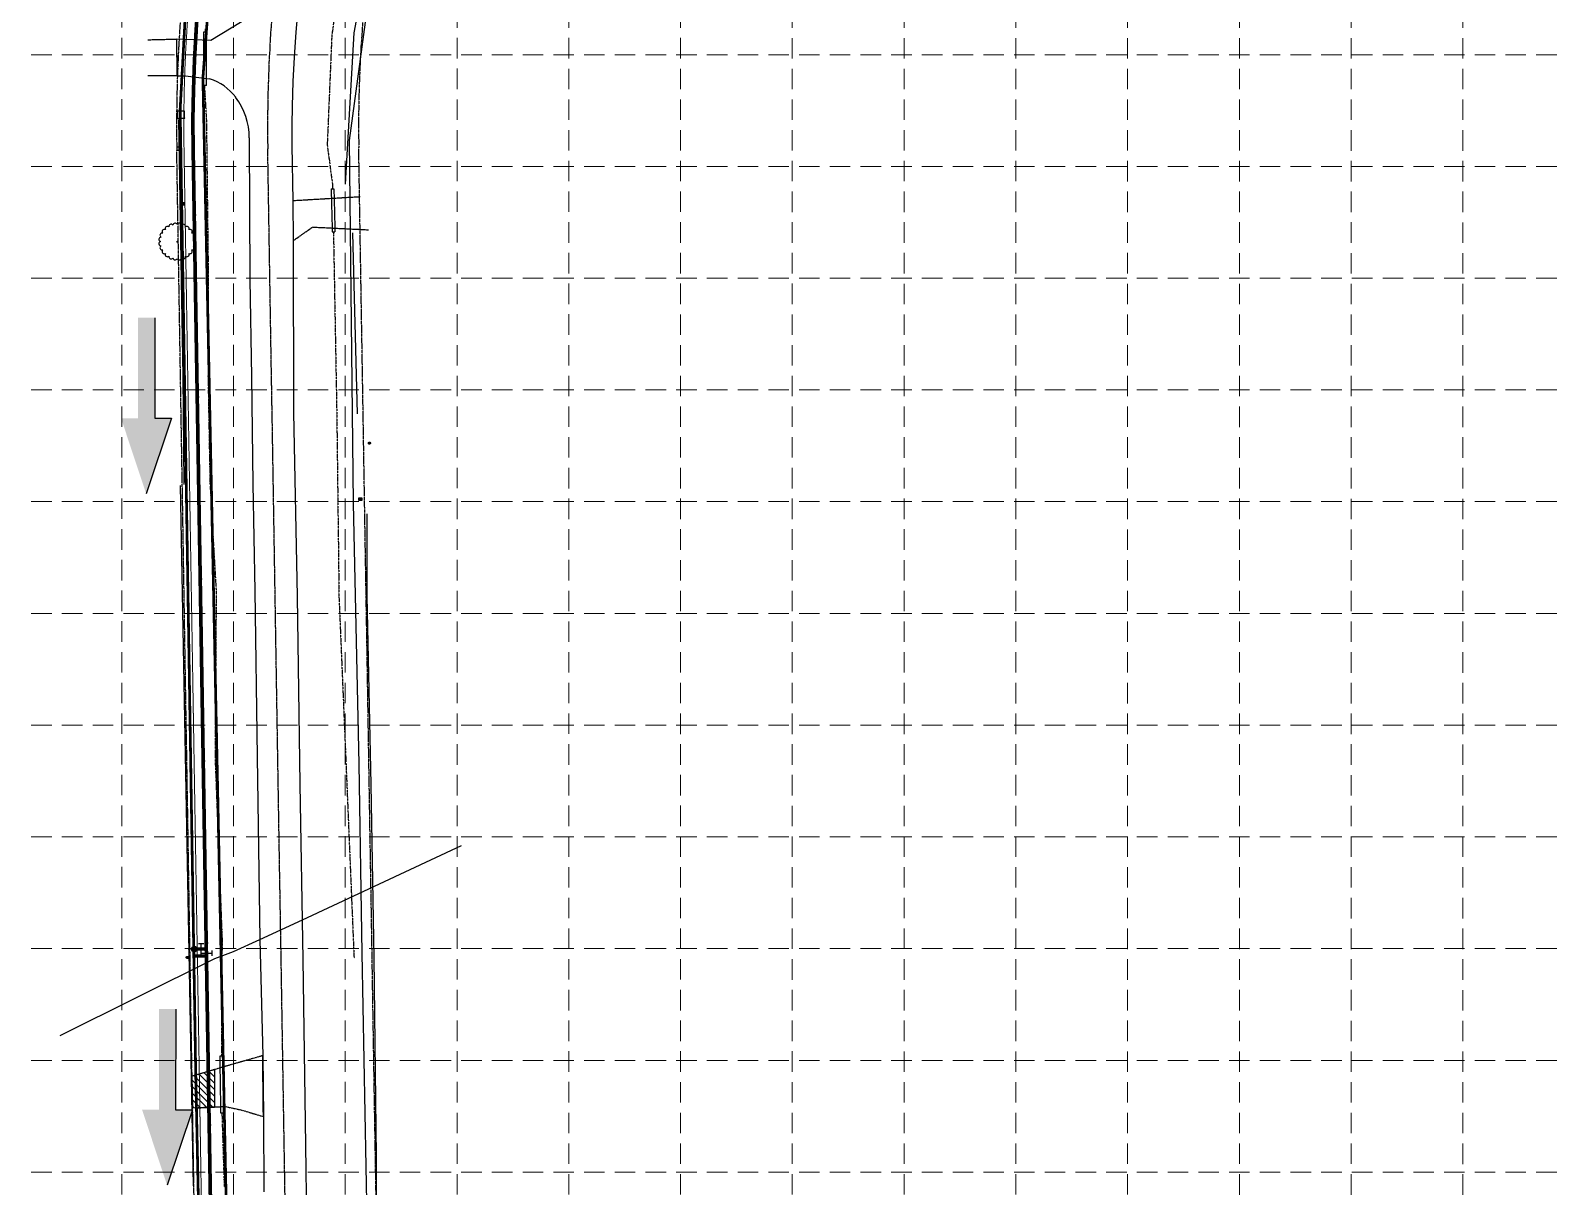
# Model space of a CAD drawing. Header units: inches. Extents: x 2605374 to 2607836, y 7034643 to 7038579.
# Drawn here: x 2606248 to 2607085, y 7037033 to 7037669 of the extents above; entities that cross this region are included whole.
import ezdxf

# ---------------------------------------------------------------- set-up
doc = ezdxf.new("R2010")
doc.units = ezdxf.units.IN
doc.header["$MEASUREMENT"] = 0
for name, pattern in [('CENTER', [2.7, 2.5, -0.05, 0.1, -0.05]), ('DASHED', [0.8, 0.75, -0.05]), ('HIDDEN', [0.375, 0.25, -0.125]), ('PHANTOM', [2.1, 1.75, -0.05, 0.1, -0.05, 0.1, -0.05]), ('SCREEK', [1.04, 0.9, -0.035, 0, -0.035, 0, -0.035, 0, -0.035])]:
    doc.linetypes.add(name, pattern=pattern)
for name, color, linetype in [('ARROWS', 252, 'Continuous'), ('CL', 7, 'CENTER'), ('DITCH', 7, 'SCREEK'), ('EASPH-PVMT', 7, 'Continuous'), ('EG-PVMT', 250, 'HIDDEN'), ('EGAS', 50, 'DASHED'), ('EPVMT', 8, 'DASHED'), ('ETEL', 33, 'DASHED'), ('EWAT', 150, 'DASHED'), ('EXSTSEW', 5, 'DASHED'), ('FENCE-CL', 252, 'CLF'), ('FENCEBW', 7, 'BWF'), ('FENCEW', 252, 'WF'), ('FTB', 202, 'DASHED'), ('GRID', 254, 'HIDDEN'), ('HATCH', 250, 'Continuous'), ('LIMITS OF DISTURBANCE', 1, 'HIDDEN'), ('PWAT', 4, 'Continuous'), ('ROW', 252, 'PHANTOM'), ('SILT FENCE', 200, 'Continuous'), ('TREE', 250, 'Continuous'), ('TREET', 250, 'Continuous')]:
    doc.layers.add(name, color=color, linetype=linetype)
doc.styles.add('UTIL', font='romans.shx', dxfattribs={"width": 0.9})
doc.linetypes.add('ASPH-E', pattern='A,0.45,-0.05,0.9,[138,ltypeshp.shx,S=0.013,R=0,X=0,Y=0],0.45', length=1.85)
doc.linetypes.add('ASPH-E2', pattern='A,0.45,-0.05,0.9,[138,ltypeshp.shx,S=-0.013,R=0,X=0,Y=0],0.45', length=1.85)
doc.linetypes.add('BWF', pattern='A,0.9,-0.05,[135,ltypeshp.shx,S=0.03,R=0,X=0,Y=0],-0.05', length=1)
doc.linetypes.add('CLF', pattern='A,0.87,-0.04,[133,ltypeshp.shx,S=0.025,R=0,X=0,Y=0],-0.09', length=1)
doc.linetypes.add('FENCELINE2', pattern='A,0.25,[132,ltypeshp.shx,S=0.1,R=0,X=0,Y=0],-0.2,1', length=1.45)
doc.linetypes.add('FIBER OPTIC', pattern='A,3,-0.14,["FIBER",UTIL,S=0.08,R=0,X=-0.1,Y=-0.04],-0.24,3,-0.14,["OPTIC",UTIL,S=0.08,R=0,X=-0.1,Y=-0.05],-0.24', length=6.76)
doc.linetypes.add('GAS', pattern='A,0.8,-0.05,0.8,-0.05,0.8,-0.12,["GAS",UTIL,S=0.08,R=0,X=-0.1,Y=-0.04],-0.15', length=2.77)
doc.linetypes.add('SLOPE2', pattern='A,0.65,-0.05,0.65,[139,ltypeshp.shx,S=-0.025,R=0,X=0,Y=0],0.025', length=1.375)
doc.linetypes.add('WF', pattern='A,0.85,-0.04,[136,ltypeshp.shx,S=0.038,R=0,X=0,Y=0],-0.11', length=1)

# ---------------------------------------------------------------- blocks, each defined once
blk = doc.blocks.new('treet')
at = {"layer": 'TREET', "const_width": 0.5}
blk.add_lwpolyline([(-0.25, 0, 1), (0.25, 0, 1)], format="xyb", close=True, dxfattribs=at)
blk = doc.blocks.new('A$C33723172')
at = {"layer": 'ARROWS', "color": 7}
for p, q in [((11.14, 24.49), (5.46, 10.23)), ((5.46, 10.23), (7.83, 9.28)), ((7.83, 9.28), (0, 0))]:
    blk.add_line(p, q, dxfattribs=at)
for points in [[(11.14, 24.49), (8.77, 25.44), (5.46, 10.23), (3.08, 11.17)], [(0.7, 12.12), (7.83, 9.28), (0, 0), (7.83, 9.28)]]:
    blk.add_solid(points, dxfattribs=at)

msp = doc.modelspace()

# ---------------------------------------------------------------- hatches: boundary and pattern name
at = {"layer": 'HATCH'}
h = msp.add_hatch(dxfattribs=at)
h.set_pattern_fill('LINE', color=256, scale=20, angle=45, style=0)
h.set_pattern_definition([(135, (2606341.824, 7037009.0295), (-1.76777, -1.76777), [])])
h.paths.add_polyline_path([(2606349.25, 7037097.64), (2606349.09, 7037077.09), (2606337.29, 7037076.46), (2606336.9, 7037094.17)])
h.paths.add_polyline_path([(2606350.99, 7037022.14), (2606351.11, 7037008.88), (2606338.24, 7037009.55), (2606338.05, 7037021.09)])

# ---------------------------------------------------------------- linework, layer by layer
at = {"color": 4}
for p, q in [((2606339.94, 7037666.93), (2606337.94, 7037667.05)), ((2606339.04, 7037567.05), (2606337.04, 7037567.01)), ((2606340.69, 7037467.06), (2606338.69, 7037467.03)), ((2606342.34, 7037367.07), (2606340.34, 7037367.04)), ((2606343.99, 7037267.09), (2606341.99, 7037267.05)), ((2606336.69, 7037163.74, 554.53), (2606334.69, 7037163.71, 554.53)), ((2606338.17, 7037165.27, 554.53), (2606338.14, 7037167.27, 554.53)), ((2606340.3, 7037166.8, 554.53), (2606343.3, 7037166.85, 554.53)), ((2606341.9, 7037160.83, 554.53), (2606341.8, 7037166.83, 554.53)), ((2606343.18, 7037164.6, 554.53), (2606343.21, 7037163.1, 554.53)), ((2606345.64, 7037167.1), (2606343.64, 7037167.07)), ((2606343.92, 7037165.36, 554.53), (2606345.42, 7037165.39, 554.53)), ((2606347.71, 7037163.07, 554.53), (2606347.76, 7037160.07, 554.53)), ((2606338.22, 7037162.27, 554.53), (2606338.25, 7037160.27, 554.53)), ((2606341.73, 7037161.47, 554.53), (2606347.73, 7037161.57, 554.53)), ((2606343.97, 7037162.36, 554.53), (2606345.47, 7037162.39, 554.53)), ((2606347.29, 7037067.11), (2606345.29, 7037067.08))]:
    msp.add_line(p, q, dxfattribs=at)
at = {"color": 4, "const_width": 1.5, "elevation": 554.53}
msp.add_lwpolyline([(2606338.94, 7037163.78, 1), (2606337.44, 7037163.76, 1)], format="xyb", close=True, dxfattribs=at)
at = {"color": 4}
msp.add_circle((2606338.19, 7037163.77, 554.53), 1.5, dxfattribs=at)
at = {"layer": 'CL'}
msp.add_line((2606405.46, 7035967.55, 554.53), (2606378.44, 7037603.53, 554.53), dxfattribs=at)
msp.add_arc((2607142.28, 7037616.15, 554.53), 763.94, 107.74616, 180.94616, dxfattribs=at)
at = {"layer": 'DITCH'}
for p, q in [((2606422.16, 7037731.3), (2606413.61, 7037665.61)), ((2606344.21, 7037667.83), (2606344.23, 7037669.51)), ((2606413.61, 7037665.61), (2606411.11, 7037605.75)), ((2606343.83, 7037637.56), (2606343.84, 7037638.47)), ((2606344.91, 7037619.15), (2606343.83, 7037637.56)), ((2606345.94, 7037531.85), (2606344.91, 7037619.15)), ((2606411.11, 7037605.75), (2606414.08, 7037583.32)), ((2606414.08, 7037583.32), (2606414.01, 7037581.56)), ((2606414.62, 7037557.97), (2606414.55, 7037556.48)), ((2606414.55, 7037556.48), (2606416.35, 7037458.42)), ((2606345.79, 7037478.46), (2606345.94, 7037531.85)), ((2606346.89, 7037418.92), (2606345.79, 7037478.46)), ((2606416.35, 7037458.42), (2606417.58, 7037357.1)), ((2606350.29, 7037359.83), (2606346.89, 7037418.92)), ((2606349.65, 7037269.23), (2606350.29, 7037359.83)), ((2606417.58, 7037357.1), (2606421.89, 7037254.35)), ((2606353.51, 7037169.56), (2606349.65, 7037269.23)), ((2606421.89, 7037254.35), (2606425.85, 7037158.83)), ((2606353.24, 7037106.57), (2606353.51, 7037169.56)), ((2606353.25, 7037105.16), (2606353.24, 7037106.57)), ((2606353.47, 7037072.16), (2606353.46, 7037073.59)), ((2606354.69, 7037033.31), (2606353.47, 7037072.16)), ((2606354.69, 7037033.27), (2606354.69, 7037033.31))]:
    msp.add_line(p, q, dxfattribs=at)
at = {"layer": 'EASPH-PVMT', "linetype": 'ASPH-E2'}
for p, q in [((2606395.56, 7037687.38), (2606393.94, 7037667.68)), ((2606393.94, 7037667.68), (2606392.99, 7037653.92)), ((2606392.99, 7037653.92), (2606392.28, 7037640.55)), ((2606392.28, 7037640.55), (2606391.81, 7037627.06)), ((2606391.81, 7037627.06), (2606391.64, 7037616.51)), ((2606391.64, 7037616.51), (2606391.63, 7037605.4)), ((2606391.63, 7037605.4), (2606392.3, 7037574.99)), ((2606392.3, 7037574.99), (2606392.35, 7037553.11)), ((2606392.35, 7037553.11), (2606392.56, 7037458.75)), ((2606392.56, 7037458.75), (2606394.64, 7037357.48)), ((2606394.64, 7037357.48), (2606396.1, 7037254.52)), ((2606396.1, 7037254.52), (2606397.68, 7037158.14)), ((2606397.68, 7037158.14), (2606399.15, 7037056)), ((2606399.15, 7037056), (2606400.49, 7036950.73))]:
    msp.add_line(p, q, dxfattribs=at)
at = {"layer": 'EASPH-PVMT', "linetype": 'ASPH-E'}
for p, q in [((2606369.55, 7037676.76), (2606347.21, 7037663.19)), ((2606347.21, 7037663.19), (2606328.34, 7037663.91)), ((2606328.34, 7037663.91), (2606328.46, 7037643.79)), ((2606328.46, 7037643.79), (2606333.22, 7037643.69)), ((2606333.22, 7037643.69), (2606346.49, 7037642.13)), ((2606368.28, 7037609.65), (2606368.53, 7037531.85)), ((2606368.53, 7037531.85), (2606369.45, 7037478.35)), ((2606369.45, 7037478.35), (2606370.29, 7037419.3)), ((2606370.29, 7037419.3), (2606371.3, 7037360.68)), ((2606371.3, 7037360.68), (2606372.7, 7037269.43)), ((2606372.7, 7037269.43), (2606374.11, 7037169.13)), ((2606374.11, 7037169.13), (2606375.67, 7037105.22)), ((2606375.67, 7037105.22), (2606376.03, 7037071.76)), ((2606376.03, 7037071.76), (2606376.33, 7037030.43))]:
    msp.add_line(p, q, dxfattribs=at)
for centre, radius, start, end in [((2606337.4, 7037614.28), 29.3, 36.97397, 71.92755), ((2606331.09, 7037609.53), 37.19, 0.18049, 36.97397)]:
    msp.add_arc(centre, radius, start, end, dxfattribs=at)
at = {"layer": 'EG-PVMT'}
for p, q in [((2606375.67, 7037105.22), (2606358.42, 7037100.3)), ((2606376.03, 7037071.76), (2606375.67, 7037105.22)), ((2606358.42, 7037100.3), (2606338.57, 7037094.44)), ((2606338.73, 7037076.49), (2606354.95, 7037077.3)), ((2606354.95, 7037077.3), (2606364.02, 7037075.36)), ((2606364.02, 7037075.36), (2606376.03, 7037071.76))]:
    msp.add_line(p, q, dxfattribs=at)
at = {"layer": 'EGAS', "color": 7, "linetype": 'GAS'}
for p, q in [((2606397.56, 7037179.95), (2606484.89, 7037220.78)), ((2606374.11, 7037169.13), (2606397.56, 7037179.95)), ((2606359.53, 7037162.48), (2606374.11, 7037169.13)), ((2606264.46, 7037116.24), (2606349.29, 7037158.61)), ((2606349.29, 7037158.61), (2606359.53, 7037162.48))]:
    msp.add_line(p, q, dxfattribs=at)
at = {"layer": 'EPVMT', "color": 7}
for p, q in [((2606312.49, 7037663.52), (2606328.34, 7037663.91)), ((2606328.34, 7037663.91), (2606328.46, 7037643.79)), ((2606328.46, 7037643.79), (2606312.62, 7037643.73)), ((2606328.92, 7037624.26), (2606328.89, 7037620.34)), ((2606332.69, 7037624.35), (2606328.92, 7037624.26)), ((2606332.81, 7037620.47), (2606332.69, 7037624.35)), ((2606328.89, 7037620.34), (2606332.81, 7037620.47)), ((2606429.26, 7037577.16), (2606392.3, 7037574.99)), ((2606392.35, 7037553.11), (2606403.09, 7037560.6)), ((2606403.09, 7037560.6), (2606433.7, 7037559.09))]:
    msp.add_line(p, q, dxfattribs=at)
at = {"layer": 'ETEL', "color": 252, "linetype": 'FIBER OPTIC'}
for p, q in [((2606423.26, 7037608.08), (2606451.82, 7037817.41)), ((2606425.5, 7037408.6), (2606423.26, 7037608.08)), ((2606428.73, 7037265.65), (2606425.5, 7037408.6)), ((2606430.24, 7037161.53), (2606428.73, 7037265.65)), ((2606439, 7036704.55), (2606430.24, 7037161.53))]:
    msp.add_line(p, q, dxfattribs=at)
at = {"layer": 'ETEL', "color": 252}
for p, q in [((2606331.19, 7037574.13), (2606332.69, 7037572.63)), ((2606332.69, 7037574.13), (2606331.19, 7037572.63)), ((2606428.57, 7037411.83), (2606430.07, 7037410.33)), ((2606430.07, 7037411.83), (2606428.57, 7037410.33))]:
    msp.add_line(p, q, dxfattribs=at)
for points in [[(2606331.19, 7037574.13), (2606332.69, 7037574.13), (2606332.69, 7037572.63), (2606331.19, 7037572.63)], [(2606428.57, 7037411.83), (2606430.07, 7037411.83), (2606430.07, 7037410.33), (2606428.57, 7037410.33)]]:
    msp.add_lwpolyline(points, close=True, dxfattribs=at)
at = {"layer": 'EWAT', "color": 145, "lineweight": 18}
msp.add_line((2606332.44, 7037602.77), (2606359.46, 7035966.79), dxfattribs=at)
at = {"layer": 'EWAT', "color": 145}
for p, q in [((2606433.88, 7037442.29), (2606434.67, 7037441.49)), ((2606433.88, 7037441.49), (2606434.67, 7037442.29)), ((2606333.83, 7037159.65), (2606334.63, 7037158.85)), ((2606333.83, 7037158.85), (2606334.63, 7037159.65))]:
    msp.add_line(p, q, dxfattribs=at)
for centre in [(2606434.28, 7037441.89), (2606334.23, 7037159.25)]:
    msp.add_circle(centre, 0.562, dxfattribs=at)
at = {"layer": 'EWAT', "color": 145, "lineweight": 18}
msp.add_arc((2607142.13, 7037616.25), 809.8, 107.73854, 180.95381, dxfattribs=at)
at = {"layer": 'EXSTSEW'}
for p, q in [((2606343.33, 7037638.47), (2606343.37, 7037667.83)), ((2606343.37, 7037667.83), (2606344.87, 7037667.83)), ((2606344.83, 7037638.47), (2606344.87, 7037667.83)), ((2606344.83, 7037638.47), (2606343.33, 7037638.47)), ((2606413.26, 7037581.54), (2606414.76, 7037581.58)), ((2606413.26, 7037581.54), (2606413.87, 7037557.95)), ((2606414.76, 7037581.58), (2606415.37, 7037557.99)), ((2606413.87, 7037557.95), (2606415.37, 7037557.99)), ((2606352.24, 7037105.15), (2606353.74, 7037105.17)), ((2606352.71, 7037073.58), (2606352.24, 7037105.15)), ((2606354.21, 7037073.6), (2606353.74, 7037105.17)), ((2606354.21, 7037073.6), (2606352.71, 7037073.58))]:
    msp.add_line(p, q, dxfattribs=at)
at = {"layer": 'FENCE-CL'}
for p, q in [((2606432.84, 7037402.93), (2606432.94, 7037357.76)), ((2606432.94, 7037357.76), (2606435.04, 7037254.28)), ((2606435.04, 7037254.28), (2606436.65, 7037158.99)), ((2606436.65, 7037158.99), (2606438.08, 7037049.79)), ((2606438.08, 7037049.79), (2606438.03, 7037019.41))]:
    msp.add_line(p, q, dxfattribs=at)
at = {"layer": 'FENCEBW'}
msp.add_line((2606337.55, 7037033.71), (2606330.46, 7037418.64), dxfattribs=at)
at = {"layer": 'FENCEW', "linetype": 'FENCELINE2', "ltscale": 0.2}
for p, q in [((2606331.11, 7037531.14), (2606329.67, 7037619.78)), ((2606331.9, 7037478.67), (2606331.11, 7037531.14)), ((2606332.55, 7037419.05), (2606331.9, 7037478.67))]:
    msp.add_line(p, q, dxfattribs=at)
at = {"layer": 'FTB', "color": 252, "linetype": 'SLOPE2'}
for p, q in [((2606434.69, 7037715.07), (2606425.67, 7037667.34)), ((2606425.67, 7037667.34), (2606420.95, 7037584.1)), ((2606424.97, 7037557.51), (2606427.65, 7037457.98))]:
    msp.add_line(p, q, dxfattribs=at)
at = {"layer": 'GRID', "color": 252, "linetype": 'HIDDEN', "lineweight": 0, "ltscale": 45}
for p, q in [((2606298.19, 7034953.3), (2606298.19, 7038515.02)), ((2606359.6, 7034953.29), (2606359.6, 7038515.02)), ((2606421.01, 7034953.28), (2606421.01, 7038515.02)), ((2606482.42, 7034953.27), (2606482.42, 7038515.02)), ((2606543.82, 7034953.26), (2606543.82, 7038515.02)), ((2606605.23, 7034953.25), (2606605.23, 7038515.02)), ((2606666.64, 7034953.24), (2606666.64, 7038515.02)), ((2606728.04, 7034953.23), (2606728.04, 7038515.02)), ((2606789.45, 7034953.23), (2606789.45, 7038515.02)), ((2606850.86, 7034953.22), (2606850.86, 7038515.02)), ((2606912.26, 7034953.21), (2606912.26, 7038515.02)), ((2606973.67, 7034953.2), (2606973.67, 7038515.02)), ((2607035.08, 7034953.19), (2607035.08, 7038515.02)), ((2605438.5, 7037655.33), (2607771.96, 7037655.33)), ((2605438.5, 7037593.92), (2607771.96, 7037593.92)), ((2605438.5, 7037532.51), (2607771.96, 7037532.51)), ((2605438.5, 7037471.1), (2607771.96, 7037471.1)), ((2605438.5, 7037409.7), (2607771.96, 7037409.7)), ((2605438.5, 7037348.29), (2607771.96, 7037348.29)), ((2605438.5, 7037286.88), (2607771.96, 7037286.88)), ((2605438.5, 7037225.48), (2607771.96, 7037225.48)), ((2605438.5, 7037164.07), (2607771.96, 7037164.07)), ((2605438.5, 7037102.66), (2607771.96, 7037102.66)), ((2605438.5, 7037041.26), (2607771.96, 7037041.26))]:
    msp.add_line(p, q, dxfattribs=at)
at = {"layer": 'HATCH', "flags": 128}
msp.add_lwpolyline([(2606349.25, 7037097.64), (2606349.09, 7037077.09), (2606337.29, 7037076.46), (2606336.9, 7037094.17), (2606349.25, 7037097.64)], dxfattribs=at)
at = {"layer": 'LIMITS OF DISTURBANCE', "ltscale": 30, "const_width": 1.5}
msp.add_lwpolyline([(2606358.31, 7036893.25), (2606342.82, 7037642.53, -0.304823), (2606856.97, 7038362.13), (2607033.63, 7038418.86), (2607033.31, 7038416.39), (2607029.78, 7038429.77), (2606925.19, 7038396.83, 0.095427), (2606615.15, 7038229.31), (2606608.68, 7038233.7), (2606599.67, 7038224.92), (2606604.52, 7038219.61), (2606566.65, 7038181.98), (2606561.56, 7038185.67), (2606544.24, 7038168.82), (2606547.94, 7038163.97), (2606491.74, 7038096.19, 0.16235), (2606333.8, 7037689.47), (2606330.32, 7037625.52), (2606338.83, 7037097.33), (2606344.01, 7036849.37)], format="xyb", dxfattribs=at)
at = {"layer": 'PWAT', "color": 4, "lineweight": 200}
for p, q in [((2606364.46, 7035966.88, 554.53), (2606337.44, 7037602.85, 554.53)), ((2606339.69, 7037163.79, 554.53), (2606344.69, 7037163.88, 554.53)), ((2606337.76, 7037159.97, 554.53), (2606344.76, 7037160.09, 554.53))]:
    msp.add_line(p, q, dxfattribs=at)
msp.add_arc((2607142.28, 7037616.15, 554.53), 804.94, 107.74616, 180.94616, dxfattribs=at)
at = {"layer": 'ROW'}
for p, q in [((2606355.46, 7035966.73, 554.53), (2606328.45, 7037602.71, 554.53)), ((2606455.45, 7035968.38, 554.53), (2606428.43, 7037604.36, 554.53))]:
    msp.add_line(p, q, dxfattribs=at)
msp.add_lwpolyline([(2606330.07, 7037602.93), (2606330.07, 7037604.43), (2606328.57, 7037604.43), (2606328.57, 7037602.93)], close=True, dxfattribs=at)
for radius in [813.94, 713.94]:
    msp.add_arc((2607142.28, 7037616.15, 554.53), radius, 107.74616, 180.94616, dxfattribs=at)
at = {"layer": 'TREE'}
msp.add_lwpolyline([(2606337.84, 7037552.64, 0.836526), (2606337.52, 7037555.04, 0.836526), (2606336.6, 7037557.28, 0.836526), (2606335.13, 7037559.2, 0.836526), (2606333.21, 7037560.67, 0.836526), (2606330.97, 7037561.59, 0.832239), (2606328.65, 7037561.97, 0.832239), (2606326.33, 7037561.59, 0.836526), (2606324.1, 7037560.67, 0.836526), (2606322.18, 7037559.2, 0.836526), (2606320.71, 7037557.28, 0.836526), (2606319.78, 7037555.04, 0.836526), (2606319.46, 7037552.64, 0.836526), (2606319.78, 7037550.24, 0.836526), (2606320.71, 7037548.01, 0.836526), (2606322.18, 7037546.09, 0.836526), (2606324.1, 7037544.62, 0.836526), (2606326.33, 7037543.69, 0.832239), (2606328.65, 7037543.32, 0.832239), (2606330.97, 7037543.69, 0.836526), (2606333.21, 7037544.62, 0.836526), (2606335.13, 7037546.09, 0.836526), (2606336.6, 7037548.01, 0.836526), (2606337.52, 7037550.24, 0.836526)], format="xyb", close=True, dxfattribs=at)

# ---------------------------------------------------------------- block references
at = {"layer": 'SILT FENCE', "color": 0, "ltscale": 30, "xscale": 3.59999999799362, "yscale": 3.600000001490116, "zscale": 3.6, "rotation": 21.6558676509482}
for p in [(2606311.63, 7037414.03), (2606323.14, 7037034.04)]:
    msp.add_blockref('A$C33723172', p, dxfattribs=at)
at = {"layer": 'TREET', "xscale": 0.9996000002138317, "yscale": 0.9995999997481704, "zscale": 0.9996}
msp.add_blockref('treet', (2606328.65, 7037552.53), dxfattribs=at)

doc.saveas('drawing.dxf')
